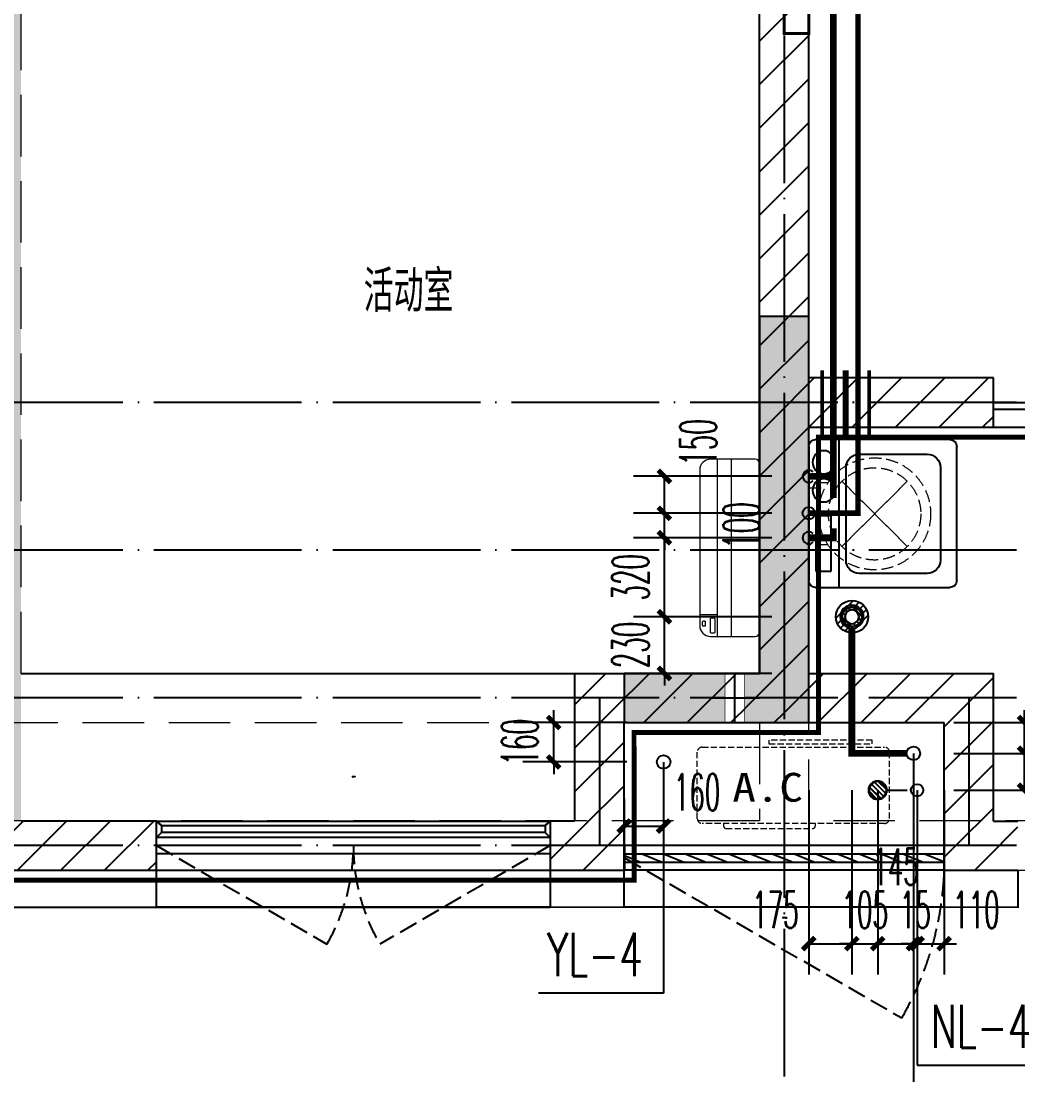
# Model space of a CAD drawing. Extents: x 27938 to 1507990, y 110129 to 923079.
# Drawn here: x 1213864 to 1217913, y 579892 to 584174 of the extents above; entities that cross this region are included whole.
import ezdxf

# ---------------------------------------------------------------- set-up
doc = ezdxf.new("R2010")
doc.units = 0
doc.header["$LTSCALE"] = 1000
doc.header["$MEASUREMENT"] = 0
for name, pattern in [('$1$DASH', [0.35, 0.25, -0.1]), ('DASH', [0.35, 0.25, -0.1]), ('DOTE', [2.42, 2, -0.2, 0.02, -0.2])]:
    doc.linetypes.add(name, pattern=pattern)
for name, color, linetype in [('----建筑底图', 8, 'Continuous'), ('3-栏杆1', 135, 'Continuous'), ('3.5方案汇报，与郭总、侯月琴确定户型_t8$0$2020.03.04 -1安徽标准化洋房户型(UA）_t8_t8$0$看线', 154, 'Continuous'), ('COLUMN', 9, 'Continuous'), ('DIM_SYMB', 3, 'Continuous'), ('DIM_凝结', 150, 'Continuous'), ('DIM_废水', 31, 'Continuous'), ('DIM_雨水', 4, 'Continuous'), ('DOTE', 1, 'Continuous'), ('EQUIP_地漏', 7, 'Continuous'), ('LVTRY', 6, 'Continuous'), ('PIPE-不分区热给水', 5, 'RJ'), ('PIPE-不分区给水', 3, 'J'), ('PIPE-废水', 31, 'TG_F'), ('PUB_HATCH', 8, 'Continuous'), ('PUB_TEXT', 4, 'Continuous'), ('VALVE_不分区给水', 7, 'Continuous'), ('VPIPE-不分区热给水', 5, 'Continuous'), ('VPIPE-不分区给水', 3, 'Continuous'), ('VPIPE-凝结', 150, 'N'), ('VPIPE-废水', 31, 'Continuous'), ('VPIPE-雨水', 4, 'Y'), ('WALL', 9, 'Continuous'), ('WINDOW', 4, 'Continuous'), ('WINDOW_TEXT', 7, 'Continuous'), ('保温', 6, 'Continuous'), ('机电标识类', 1, 'Continuous'), ('看线', 251, 'Continuous')]:
    doc.layers.add(name, color=color, linetype=linetype)
for name, color, linetype, lineweight in [('EQUIP-消防', 3, 'Continuous', 20), ('平面-空调室内机', 176, 'Continuous', 9), ('平面-空调预留孔', 173, 'Continuous', 15), ('空调', 76, 'Continuous', 13), ('粉刷', 251, 'Continuous', 9)]:
    doc.layers.add(name, color=color, linetype=linetype, lineweight=lineweight)
doc.layers.add('S-L主梁线', color=4, linetype='DASH', plot=False)
doc.styles.add('_TCH_DIM_T3', font='SIMPLEX.shx', dxfattribs={"width": 0.494118, "bigfont": 'GBCBIG.shx'})
doc.styles.add('_TCH_WINDOW', font='SIMPLEX.shx', dxfattribs={"width": 0.7, "height": 3.5, "bigfont": 'GBCBIG.shx'})
doc.styles.add('_TWT_SERIAL', font='SIMPLEX', dxfattribs={"width": 0.8, "height": 3.5, "bigfont": 'HZTXT'})
doc.styles.get("Standard").update_dxf_attribs({"font": 'gbenor.shx', "bigfont": 'gbcbig.shx'})
doc.styles.add('TG_LINETYPE', font='SIMPLEX', dxfattribs={"width": 0.8, "height": 3, "bigfont": 'HZTXT'})
doc.styles.add('房间名称', font='TSSDENG', dxfattribs={"width": 0.8, "bigfont": 'HZTXT'})
doc.styles.add('黑体', font='simhei.ttf')
doc.linetypes.add('J', pattern='A,3,-0.2,["J",Standard,S=0.25,R=0,X=-0.1,Y=-0.115],-0.2', length=3.4)
doc.linetypes.add('N', pattern='A,3,-0.2,["N",Standard,S=0.25,R=0,X=-0.1,Y=-0.115],-0.2', length=3.4)
doc.linetypes.add('RJ', pattern='A,3,-0.2,["RJ",Standard,S=0.25,R=0,X=-0.1,Y=-0.115],-0.35', length=3.55)
doc.linetypes.add('TG_F', pattern='A,2,-0.3,["F",TG_LINETYPE,S=0.1,R=0,X=-0.23,Y=-0.15],0', length=2.3)
doc.linetypes.add('Y', pattern='A,3,-0.2,["Y",Standard,S=0.25,R=0,X=-0.1,Y=-0.115],-0.2', length=3.4)
doc.dimstyles.new('_TWT_ARCH&&50', dxfattribs={"dimtxt": 148.75, "dimasz": 50, "dimexe": 125, "dimexo": 150, "dimgap": 63.125, "dimtad": 1, "dimdec": 0, "dimzin": 0, "dimdsep": 46, "dimtxsty": '_TCH_DIM_T3', "dimblk": 'ARCHTICK', "dimcen": 0.09, "dimclrt": 7, "dimazin": 2, "dimtfac": 1, "dimtdec": 0, "dimtix": 1, "dimtmove": 2, "dimatfit": 3, "dimfxl": 100, "dimtolj": 1, "dimtzin": 0, "dimarcsym": 0})
pattern_1 = [(45, (0, 89.76), (-88.3884, 88.3884), [])]

# ---------------------------------------------------------------- blocks, each defined once
blk = doc.blocks.new('GFDGFSDFGD')
at = {"layer": 'PUB_HATCH'}
blk.add_hatch(color=256, dxfattribs=at).paths.add_polyline_path([(435666.6, 364323.7), (436416.6, 364323.7), (436416.6, 365973.7), (436216.6, 365973.7), (436216.6, 364523.7), (435666.6, 364523.7)])
at = {"layer": 'COLUMN', "color": 6}
for p, q in [((436416.6, 365973.7), (436216.6, 365973.7)), ((436216.6, 365973.7), (436216.6, 364523.7)), ((436416.6, 364323.7), (436416.6, 365973.7)), ((436216.6, 364523.7), (435666.6, 364523.7)), ((435666.6, 364523.7), (435666.6, 364323.7)), ((435666.6, 364323.7), (436416.6, 364323.7))]:
    blk.add_line(p, q, dxfattribs=at)
blk = doc.blocks.new('GDFGDGRD')
at = {"layer": '保温', "linetype": 'Continuous', "ltscale": 10}
h = blk.add_hatch(dxfattribs=at)
h.set_pattern_fill('HEX', color=251, scale=10, angle=90, style=0)
h.set_pattern_definition([(90, (-70765.891, -152124.736), (-16.49778, 1e-15), [9.525, -19.05]), (210, (-70765.891, -152124.736), (8.24889, -14.2874966), [9.525, -19.05]), (150, (-70765.891, -152115.211), (-8.24889, -14.2874966), [9.525, -19.05])])
h.paths.add_polyline_path([(433016.7, 363923.7), (433216.7, 363923.7), (433216.7, 368523.7), (433016.7, 368523.7)])
blk = doc.blocks.new('dongkong')
blk.add_wipeout([(-603756, 210771), (-603756, 210570.8), (-603836, 210570.8), (-603836, 210771)])
at = {"layer": '机电标识类', "color": 250, "linetype": 'DASH', "ltscale": 400}
for p, q in [((-603796, 210771), (-603796, 210570.8)), ((-603896, 210670.7), (-603696, 210670.7))]:
    blk.add_line(p, q, dxfattribs=at)
at = {"layer": '空调', "color": 6, "linetype": 'DASH', "const_width": 2}
blk.add_lwpolyline([(-603756, 210771), (-603756, 210570.8), (-603836, 210570.8), (-603836, 210771)], close=True, dxfattribs=at)
blk = doc.blocks.new('A$C001338C2')
for p, q in [((845, 303.6), (55, 303.6)), ((109.1, 214.8), (109.1, 303.6)), ((0, 248.6), (0, 22)), ((900, 22), (900, 248.6)), ((22, 0), (878, 0))]:
    blk.add_line(p, q)
at = {"lineweight": 5}
for p, q in [((900, 214.8), (0, 214.8)), ((900, 143.2), (0, 143.2))]:
    blk.add_line(p, q, dxfattribs=at)
for points in [[(73.1, 275), (56.8, 275, -0.414214), (51.3, 280.5), (51.3, 283.4, -0.414214), (56.8, 288.9), (73.1, 288.9, -0.414214), (78.6, 283.4), (78.6, 280.5, -0.414214)], [(89.2, 226.4), (22.2, 226.4, -0.414214), (16.7, 231.9), (16.7, 243.1, -0.414214), (22.2, 248.6), (89.2, 248.6, -0.414214), (94.7, 243.1), (94.7, 231.9, -0.414214)]]:
    blk.add_lwpolyline(points, format="xyb", close=True)
for centre, radius, start, end in [((55, 248.6), 55, 90, 180), ((845, 248.6), 55, 360, 90), ((22, 22), 22, 180, 270), ((878, 22), 22, 270, 360)]:
    blk.add_arc(centre, radius, start, end)
blk = doc.blocks.new('ASDFSD')
at = {"layer": '3-栏杆1', "color": 5}
for p, q in [((681762.6, 334937.5), (681742.3, 334955.3)), ((681742.3, 334955.3), (681762.6, 334937.5)), ((683322.1, 334937.5), (683342.3, 334955.3)), ((683342.3, 334955.3), (683322.1, 334937.5)), ((681742.3, 334888.4), (681762.6, 334908.3)), ((683322.1, 334937.5), (681762.6, 334937.5)), ((681762.6, 334937.5), (681762.6, 334908.3)), ((681762.6, 334908.2), (683322.1, 334908.2)), ((683322.1, 334937.5), (683322.1, 334908.3)), ((683322.1, 334908.3), (683342.3, 334888.4)), ((683342.3, 334888.4), (683322.1, 334908.3))]:
    blk.add_line(p, q, dxfattribs=at)
blk = doc.blocks.new('$TwtSys$00000141')
at = {"color": 1}
for p, q in [((-47.1, 3.8), (-5, 45.9)), ((-47.1, 3.8), (-5, 45.9)), ((-43.6, -17.5), (17.5, 43.6)), ((-43.6, -17.5), (17.5, 43.6)), ((-33.2, -33.2), (33.2, 33.2)), ((-33.2, -33.2), (33.2, 33.2)), ((-16.2, -43.5), (43.8, 16.4)), ((-16.2, -43.5), (43.8, 16.4)), ((5.7, -46.1), (46.1, -5.7)), ((5.7, -46.1), (46.1, -5.7))]:
    blk.add_line(p, q, dxfattribs=at)
blk.add_circle((0, 0), 47, dxfattribs=at)
blk.add_circle((0, 0), 47, dxfattribs=at)
blk = doc.blocks.new('RECTANG')
for p, q in [((1, 1), (0, 1)), ((0, 1), (0, 0)), ((1, 0), (1, 1)), ((0, 0), (1, 0))]:
    blk.add_line(p, q)
blk = doc.blocks.new('洗衣机')
at = {"layer": 'LVTRY'}
for p, q in [((3791567.4, 243472.1), (3791021, 243472.1)), ((3791116.5, 243472.1), (3791116.5, 242871.5)), ((3790993.7, 243444.5), (3790993.7, 242899.1)), ((3791199, 243412.7), (3791474.9, 243412.7)), ((3791594.6, 242899.1), (3791594.6, 243444.5)), ((3791145.1, 242982.5), (3791145.1, 243358)), ((3791528.8, 243358), (3791528.8, 242982.5)), ((3791474.9, 242927.8), (3791199, 242927.8)), ((3791021, 242871.5), (3791567.4, 242871.5))]:
    blk.add_line(p, q, dxfattribs=at)
at = {"layer": 'LVTRY', "extrusion": (0, 0, -1)}
for centre, major_axis, start_param, end_param in [((3791021, 243444.5), (0, 27.6), -1.570796, 0), ((3791567.4, 243444.5), (0, 27.6), 0, 1.570796), ((3791055.1, 243379.8), (0, 46.9), 3.141593, 9.424778), ((3791199, 243358), (0, 54.7), 4.712389, 6.283185), ((3791474.9, 243358), (0, 54.7), 0, 1.570796), ((3791055.1, 243265.7), (0, 46.9), 3.141593, 9.424778), ((3791199, 242982.5), (0, 54.7), 3.141593, 4.712389), ((3791474.9, 242982.5), (0, 54.7), 1.570796, 3.141593), ((3791021, 242899.1), (0, 27.6), 3.141593, 4.712389), ((3791567.4, 242899.1), (0, 27.6), 1.570796, 3.141593)]:
    blk.add_ellipse(centre, major_axis=major_axis, ratio=0.986385, start_param=start_param, end_param=end_param, dxfattribs=at)
at = {"layer": 'LVTRY', "xscale": 63.25620569481588, "yscale": 224.5369532744355, "zscale": 64.12934308941763, "rotation": 180}
blk.add_blockref('RECTANG', (3791085.2, 243162.4), dxfattribs=at)
blk = doc.blocks.new('$TwtSys$00000543')
for p, q in [((-93.6, -8.5), (8.5, 93.6)), ((12.5, 55), (41.7, 84.2)), ((39.9, 39.9), (66.5, 66.5)), ((-8.5, -93.6), (93.6, 8.5)), ((55, 12.5), (84.2, 41.7)), ((-84.2, -41.7), (-55, -12.5)), ((-66.5, -66.5), (-39.9, -39.9)), ((-41.7, -84.2), (-12.5, -55))]:
    blk.add_line(p, q)
for radius in [94, 56.4]:
    blk.add_circle((0, 0), radius)
blk = doc.blocks.new('dnfhfn')
at = {"linetype": '$1$DASH', "ltscale": 0.2}
for p, q in [((101.9, 495, 0), (121.9, 495, 0)), ((101.9, 417.2, 0), (101.9, 495, 0)), ((121.9, 495, 0), (121.9, 429, 0)), ((353.1, 495, 0), (333.1, 495, 0)), ((333.1, 495, 0), (333.1, 429, 0)), ((353.1, 417.2, 0), (353.1, 495, 0))]:
    blk.add_line(p, q, dxfattribs=at)
at = {"linetype": '$1$DASH', "ltscale": 0.2, "elevation": 0}
for points in [[(94.9, 360.1), (94.9, 360.1), (360.1, 94.9), (360.1, 94.9)], [(360.1, 360.1), (94.9, 94.9), (94.9, 94.9), (360.1, 360.1)]]:
    blk.add_lwpolyline(points, close=True, dxfattribs=at)
at = {"linetype": '$1$DASH', "ltscale": 0.2}
for radius in [227.5, 187.5]:
    blk.add_circle((227.5, 227.5, 0), radius, dxfattribs=at)
blk = doc.blocks.new('gsergvr')
at = {"layer": '平面-空调预留孔', "linetype": 'DASH', "ltscale": 0.1}
for p, q in [((34075.4, 17176.2), (34075.4, 17166.2)), ((34448.2, 17166.2), (34448.2, 17176.2)), ((34085.4, 17156.2), (34438.2, 17156.2))]:
    blk.add_line(p, q, dxfattribs=at)
blk.add_lwpolyline([(34679.3, 17515.3), (34259.5, 17515.3), (34259.5, 17500.2), (34679.3, 17500.2)], close=True, dxfattribs=at)
blk.add_lwpolyline([(34728.6, 17176.2), (33988.6, 17176.2, -0.414214), (33968.6, 17196.2), (33968.6, 17466.2, -0.414214), (33988.6, 17486.2), (34728.6, 17486.2, -0.414214), (34748.6, 17466.2), (34748.6, 17196.2, -0.414214)], format="xyb", close=True, dxfattribs=at)
for centre, start, end in [((34085.4, 17166.2), 180, 270), ((34438.2, 17166.2), 270, 0)]:
    blk.add_arc(centre, 10, start, end, dxfattribs=at)
at = {"layer": '平面-空调预留孔', "color": 251, "linetype": 'DASH', "ltscale": 0.1, "true_color": 0x636466, "style": '黑体', "width": 1.2}
blk.add_text('A.C', height=117.05, dxfattribs=at).set_placement((34110.9, 17264.8))
blk = doc.blocks.new('rtyryrtyeeretee')
at = {"layer": '平面-空调预留孔'}
blk.add_blockref('gsergvr', (635673.5, 326705.8), dxfattribs=at)
blk = doc.blocks.new('GDGDRGDGDRGDR')
blk.add_blockref('rtyryrtyeeretee', (-233678.3, 97240.1))
blk = doc.blocks.new('FSFSFSFSEG')
at = {"layer": 'EQUIP-消防', "const_width": 12.8}
blk.add_lwpolyline([(136866.6, 335152.5), (136466.6, 335152.5), (136466.6, 335052.5), (136866.6, 335052.5)], close=True, dxfattribs=at)
at = {"layer": 'PUB_TEXT', "color": 7, "true_color": 0xffffff, "style": '房间名称', "width": 0.8}
blk.add_text('rD', height=64.8, dxfattribs=at).set_placement((136633.7, 335069))
blk = doc.blocks.new('GHFHFHTFHCSDCS')
at = {"rotation": 89.99999999297357}
blk.add_blockref('FSFSFSFSEG', (771469.1, 230657.2), dxfattribs=at)
blk = doc.blocks.new('$DorLib2D$00000138')
at = {"color": 0, "linetype": 'Continuous'}
for p, q in [((-0.2875, 0), (-0.2875, 0.1538)), ((-0.2875, 0.1538), (0, 0.1538)), ((0, 0.1538), (0, 0)), ((0.2875, 0.1538), (0, 0.1538)), ((0.2875, 0), (0.2875, 0.1538)), ((-0.5, -0.1399), (-0.5, 0)), ((-0.5, 0), (-0.2188, 0)), ((0, 0), (-0.2875, 0)), ((-0.2188, 0), (-0.2188, -0.1399)), ((0, 0), (0.2875, 0)), ((0.2188, 0), (0.2188, -0.1399)), ((0.5, 0), (0.2188, 0)), ((0.5, 0), (0.5, -0.1946)), ((0.5, -0.1399), (0.5, 0)), ((-0.2188, -0.1399), (-0.5, -0.1399)), ((0.2188, -0.1399), (0.5, -0.1399)), ((-0.1857, -0.186), (-0.037, -0.186)), ((-0.037, -0.186), (-0.1019, -0.2583)), ((-0.1019, -0.2583), (-0.1019, -0.186)), ((0.1857, -0.186), (0.037, -0.186)), ((0.037, -0.186), (0.1019, -0.2583)), ((0.1019, -0.2583), (0.1019, -0.186))]:
    blk.add_line(p, q, dxfattribs=at)
blk = doc.blocks.new('$WINLIB2D$00000039')
at = {"color": 0}
for points in [[(-0.5, 0.5), (-0.5, -0.5)], [(0.5, 0.5), (-0.5, 0.5)], [(0.5, -0.5), (0.5, 0.5)], [(-0.5, 0.1667), (0.5, 0.1667)], [(-0.3839, -0.1667), (-0.448, 0.1667)], [(-0.3159, -0.1667), (-0.38, 0.1667)], [(-0.2479, -0.1667), (-0.312, 0.1667)], [(-0.1799, -0.1667), (-0.244, 0.1667)], [(-0.1119, -0.1667), (-0.176, 0.1667)], [(-0.0439, -0.1667), (-0.108, 0.1667)], [(0.0241, -0.1667), (-0.04, 0.1667)], [(0.0921, -0.1667), (0.028, 0.1667)], [(0.16, -0.1667), (0.0959, 0.1667)], [(0.228, -0.1667), (0.1639, 0.1667)], [(0.296, -0.1667), (0.2319, 0.1667)], [(0.364, -0.1667), (0.2999, 0.1667)], [(0.432, -0.1667), (0.3679, 0.1667)], [(0.5, -0.1667), (0.4359, 0.1667)], [(-0.4519, -0.1667), (-0.5, 0.0836)], [(-0.5, -0.1667), (0.5, -0.1667)], [(0.5, -0.5), (-0.5, -0.5)]]:
    blk.add_lwpolyline(points, dxfattribs=at)
blk = doc.blocks.new('$WINLIB2D$00000001')
at = {"color": 0}
for points in [[(-0.5, 0.5), (-0.5, -0.5)], [(-0.5, 0.5), (0.5, 0.5)], [(0.5, -0.5), (0.5, 0.5)], [(0.5, 0.1667), (-0.5, 0.1667)], [(0.5, -0.1667), (-0.5, -0.1667)], [(-0.5, -0.5), (0.5, -0.5)]]:
    blk.add_lwpolyline(points, dxfattribs=at)
blk = doc.blocks.new('A$C149A4CC3')
at = {"layer": 'PUB_HATCH'}
h = blk.add_hatch(dxfattribs=at)
h.set_pattern_fill('普通砖', color=256, scale=50, style=0)
h.set_pattern_definition(pattern_1)
h.paths.add_polyline_path([(-8450, -25810.1), (-8516.7, -25710.1), (-8650, -25710.1), (-8650, -25810.1)])
at = {"color": 8, "const_width": 8}
for points in [[(-9950, -25810.1), (-9950, -25960.1), (-10250, -25960.1), (-10250, -25810.1)], [(-8350, -25810.1), (-8350, -25960.1), (-8650, -25960.1), (-8650, -25810.1)]]:
    blk.add_lwpolyline(points, dxfattribs=at)
at = {"layer": '3.5方案汇报，与郭总、侯月琴确定户型_t8$0$2020.03.04 -1安徽标准化洋房户型(UA）_t8_t8$0$看线', "color": 8, "ltscale": 10}
blk.add_line((-12400, -25010.1), (-10150, -25010.1), dxfattribs=at)
at = {"layer": 'DOTE', "color": 169, "linetype": 'DOTE', "ltscale": 0.3}
for p, q in [((-9300.2, -16610.1), (-9300, -26899.5)), ((25039.9, -23910.1), (-25818.8, -23910.1)), ((25039.9, -24510.1), (-25818.8, -24510.1)), ((25039.9, -25110.1), (-25818.8, -25110.1)), ((-10050, -25110.1), (-10050, -25710.1)), ((-8550, -25110.1), (-8550, -25710.1)), ((25039.9, -25710.1), (-25818.8, -25710.1))]:
    blk.add_line(p, q, dxfattribs=at)
at = {"layer": 'VPIPE-凝结', "color": 8, "ltscale": 0.1}
blk.add_lwpolyline([(-8882.4, -25485.1), (-8800, -25485.1)], dxfattribs=at)
at = {"layer": 'WALL', "color": 8}
for p, q in [((-8650, -25810.1), (-8650, -25710.1)), ((-12500, -25810.1), (-11850, -25810.1)), ((-10250, -25810.1), (-9950, -25810.1)), ((-8650, -25810.1), (-8450, -25810.1)), ((-8450, -25810.1), (-8450, -25810.1)), ((-8450, -25810.1), (-8350, -25810.1))]:
    blk.add_line(p, q, dxfattribs=at)
at = {"layer": 'WINDOW', "color": 8, "linetype": 'DASH', "ltscale": 0.3}
for points in [[(-11850, -25710.1), (-11157.2, -26110.1, 0.131652), (-11050, -25710.1)], [(-10250, -25710.1), (-10942.8, -26110.1, -0.131652), (-11050, -25710.1)], [(-9948.1, -25760.1), (-8822.2, -26410.1, 0.131652), (-8648.1, -25760.1)]]:
    blk.add_lwpolyline(points, format="xyb", dxfattribs=at)
at = {"layer": '看线', "color": 8, "ltscale": 0.5}
for points in [[(-10250, -25810.1), (-10250, -25960.1), (-11850, -25960.1), (-11850, -25810.1)], [(-14750, -25960.1), (-10250, -25960.1)], [(-8650, -25960.1), (-9950, -25960.1)]]:
    blk.add_lwpolyline(points, dxfattribs=at)
at = {"color": 8}
for name in ['GFDGFSDFGD', 'GDFGDGRD', 'GHFHFHTFHCSDCS']:
    blk.add_blockref(name, (-445616.6, -389533.8), dxfattribs=at)
at = {"color": 8, "xscale": -1}
blk.add_blockref('ASDFSD', (671492.3, -360565.4), dxfattribs=at)
at = {"layer": 'EQUIP_地漏', "color": 8, "xscale": 0.7000000000000001, "yscale": 0.7000000000000001, "zscale": 0.7000000000000001}
blk.add_blockref('$TwtSys$00000543', (-9024.1, -24780.1), dxfattribs=at)
at = {"layer": 'EQUIP_地漏', "color": 8, "xscale": -0.8, "yscale": 0.8, "zscale": 0.8, "rotation": 359.9999999999931}
blk.add_blockref('$TwtSys$00000141', (-8920, -25485.1), dxfattribs=at)
at = {"layer": 'WINDOW', "color": 8}
ref = blk.add_blockref('$WINLIB2D$00000039', (-9299, -25760.1), dxfattribs=dict(at, xscale=1299.999999983003, yscale=100, zscale=1299.999999983003))
ref.add_attrib('A', 'BYC1322a', (-9306.5, -26004.7), dxfattribs={"layer": 'WINDOW_TEXT', "color": 8, "ltscale": 0.5, "height": 4.25, "style": '_TCH_WINDOW', "width": 0.494118})
at = {"layer": '平面-空调预留孔', "color": 8, "xscale": 0.800000000046565, "yscale": 0.800000000046565, "zscale": 0.800000000046565, "rotation": 90.00000023343016}
blk.add_blockref('A$C001338C2', (-9400.2, -24860.1), dxfattribs=at)
at = {"layer": '平面-空调预留孔', "color": 8, "rotation": 90}
blk.add_blockref('dnfhfn', (-8704.9, -24589.7, 0), dxfattribs=at)
at = {"layer": '粉刷', "color": 8}
blk.add_blockref('洗衣机', (-3800193.7, -267532.5), dxfattribs=at)
at = {"layer": '平面-空调室内机', "color": 8, "ltscale": 0.3, "xscale": -1, "rotation": 180}
blk.add_blockref('dongkong', (594295.9, 185560.7), dxfattribs=at)
at = {"color": 8, "linetype": 'DASH', "ltscale": 0.8, "const_width": 20}
blk.add_lwpolyline([(-25140, -24650.1), (-22160, -24650.1), (-22160, -24050.1), (-15840, -24050.1), (-15840, -25250.1), (-15090, -25250.1), (-15090, -25850.1), (-9909, -25850.1), (-9909.9, -25250.1), (-9160, -25250.1), (-9160, -24050.1), (-2840, -24050.1), (-2840, -24650.1), (0, -24650.1)], dxfattribs=at)
at = {"color": 8}
blk.add_blockref('GDGDRGDGDRGDR', (-445616.6, -466742.2), dxfattribs=at)
at = {"layer": 'PUB_HATCH'}
h = blk.add_hatch(dxfattribs=at)
h.set_pattern_fill('普通砖', color=256, scale=50, style=0)
h.set_pattern_definition(pattern_1)
h.paths.add_polyline_path([(-9266.7, -23910.1), (-9200, -23810.1), (-9200, -20810.1), (-9400, -21010.1), (-9400, -23910.1)])
h = blk.add_hatch(dxfattribs=at)
h.set_pattern_fill('普通砖', color=256, scale=50, style=0)
h.set_pattern_definition(pattern_1)
h.paths.add_polyline_path([(-9200, -24010.1), (-8449.9, -24010.1), (-8449.9, -23810.1), (-9200, -23810.1), (-9266.7, -23910.1)])
h = blk.add_hatch(dxfattribs=at)
h.set_pattern_fill('普通砖', color=256, scale=50, style=0)
h.set_pattern_definition(pattern_1)
h.paths.add_polyline_path([(-9300, -25076.8), (-9200, -25010.1), (-9200, -24010.1), (-9266.7, -23910.1), (-9400, -23910.1), (-9400, -25010.1)])
h = blk.add_hatch(dxfattribs=at)
h.set_pattern_fill('普通砖', color=256, scale=50, style=0)
h.set_pattern_definition(pattern_1)
h.paths.add_polyline_path([(-10150, -25010.1), (-9950, -25210.1), (-9300, -25210.1), (-9300, -25076.8), (-9400, -25010.1)])
h = blk.add_hatch(dxfattribs=at)
h.set_pattern_fill('普通砖', color=256, scale=50, style=0)
h.set_pattern_definition(pattern_1)
h.paths.add_polyline_path([(-10150, -25610.1), (-9950, -25810.1), (-9950, -25210.1), (-10150, -25010.1)])
h = blk.add_hatch(dxfattribs=at)
h.set_pattern_fill('普通砖', color=256, scale=50, style=0)
h.set_pattern_definition(pattern_1)
h.paths.add_polyline_path([(-9300, -25076.8), (-9300, -25210.1), (-8650, -25210.1), (-8450, -25010.1), (-9200, -25010.1)])
h = blk.add_hatch(dxfattribs=at)
h.set_pattern_fill('普通砖', color=256, scale=50, style=0)
h.set_pattern_definition(pattern_1)
h.paths.add_polyline_path([(-8516.7, -25710.1), (-8450, -25610.1), (-8450, -25010.1), (-8650, -25210.1), (-8650, -25710.1)])
h = blk.add_hatch(dxfattribs=at)
h.set_pattern_fill('普通砖', color=256, scale=50, style=0)
h.set_pattern_definition(pattern_1)
h.paths.add_polyline_path([(-12500, -25810.1), (-11850, -25810.1), (-11850, -25610.1), (-12400, -25610.1), (-12500, -25676.8)])
h = blk.add_hatch(dxfattribs=at)
h.set_pattern_fill('普通砖', color=256, scale=50, style=0)
h.set_pattern_definition(pattern_1)
h.paths.add_polyline_path([(-10150, -25610.1), (-10250, -25610.1), (-10250, -25810.1), (-9950, -25810.1)])
h = blk.add_hatch(dxfattribs=at)
h.set_pattern_fill('普通砖', color=256, scale=50, style=0)
h.set_pattern_definition(pattern_1)
h.paths.add_polyline_path([(-8516.7, -25710.1), (-8450, -25810.1), (-8350, -25810.1), (-8350, -25610.1), (-8450, -25610.1)])
at = {"layer": 'WALL', "color": 8}
for p, q in [((-9200, -23810.1), (-9200, -20810.1)), ((-9400, -23910.1), (-9400, -21010.1)), ((-8449.9, -23810.1), (-9200, -23810.1)), ((-8449.9, -24010.1), (-8449.9, -23810.1)), ((-9400, -25010.1), (-9400, -23910.1)), ((-9200, -24010.1), (-8449.9, -24010.1)), ((-9200, -25010.1), (-9200, -24010.1)), ((-10150, -25010.1), (-9400, -25010.1)), ((-10150, -25610.1), (-10150, -25010.1)), ((-9200, -25010.1), (-8450, -25010.1)), ((-8450, -25610.1), (-8450, -25010.1)), ((-9950, -25210.1), (-9300, -25210.1)), ((-9950, -25810.1), (-9950, -25210.1)), ((-9300, -25210.1), (-8650, -25210.1)), ((-8650, -25710.1), (-8650, -25210.1)), ((-11850, -25610.1), (-12400, -25610.1)), ((-11850, -25810.1), (-11850, -25610.1)), ((-10150, -25610.1), (-10250, -25610.1)), ((-10250, -25610.1), (-10250, -25810.1)), ((-8450, -25610.1), (-8350, -25610.1))]:
    blk.add_line(p, q, dxfattribs=at)
at = {"layer": 'WINDOW', "color": 8}
blk.add_line((-8449.9, -24010.1), (-6849.9, -24010.1), dxfattribs=at)
ref = blk.add_blockref('$DorLib2D$00000138', (-7649.9, -23910.1), dxfattribs=dict(at, xscale=1600, yscale=200, zscale=1600, rotation=1.055716874123975e-09))
ref.add_attrib('A', 'TLM1623', (-7656.4, -24204.7), dxfattribs={"layer": 'WINDOW_TEXT', "color": 8, "ltscale": 0.5, "height": 4.25, "rotation": 0, "style": '_TCH_WINDOW', "width": 0.494118})
ref = blk.add_blockref('$WINLIB2D$00000001', (-11050, -25710.1), dxfattribs=dict(at, xscale=1600, yscale=-200, zscale=1600))
ref.add_attrib('A', 'TC1617', (-11055.2, -25432.3), dxfattribs={"layer": 'WINDOW_TEXT', "color": 8, "ltscale": 0.5, "height": 4.25, "style": '_TCH_WINDOW', "width": 0.494118})
at = {"layer": 'PUB_TEXT', "color": 8}
blk.add_text('活动室', height=168.79, dxfattribs=at).set_placement((-11008, -23541.8))
blk = doc.blocks.new('A$C63B2058D')
at = {"layer": 'S-L主梁线', "color": 0, "linetype": 'DASH', "lineweight": 18}
for p, q in [((1250, -4200), (1250, -200)), ((4250, -1200), (4250, -2750)), ((4450, -2750), (4450, -1200)), ((3700, -4200), (1250, -4200)), ((1150, -4400), (3700, -4400)), ((4250, -4400), (4250, -4799.8)), ((4450, -4799.8), (4450, -4400)), ((4250, -4799.8), (-1950, -4799.8)), ((10050, -4799.8), (4450, -4799.8))]:
    blk.add_line(p, q, dxfattribs=at)
at = {"layer": 'S-L主梁线', "color": 0, "linetype": 'ByBlock', "lineweight": 18}
blk.add_line((-7850, -4999.8), (10150, -4999.8), dxfattribs=at)
blk = doc.blocks.new('$VALVE$00000533')
at = {"ltscale": 0.5, "const_width": 25}
for points in [[(-225, 75), (225, 75)], [(-225, -75), (225, -75)]]:
    blk.add_lwpolyline(points, dxfattribs=at)
blk = doc.blocks.new('_ArchTick')
at = {"color": 0, "linetype": 'ByBlock', "const_width": 0.4}
blk.add_lwpolyline([(-0.5, -0.5), (0.5, 0.5)], dxfattribs=at)
blk = doc.blocks.new('*D528')
at = {"layer": 'Defpoints', "color": 0}
for p in [(1216313.6, 581164.1), (1216474, 581164.1), (1216474, 580903.6)]:
    blk.add_point(p, dxfattribs=at)
at = {"layer": 'DIM_SYMB', "color": 0, "lineweight": -2}
for p, q in [((1216313.6, 581014.1), (1216313.6, 580778.6)), ((1216474, 581014.1), (1216474, 580778.6)), ((1216313.6, 580903.6), (1216474, 580903.6))]:
    blk.add_line(p, q, dxfattribs=at)
at = {"layer": 'DIM_SYMB', "color": 0, "lineweight": -2, "xscale": 50, "yscale": 50, "zscale": 50, "rotation": 180}
blk.add_blockref('_ArchTick', (1216313.6, 580903.6), dxfattribs=at)
at = {"layer": 'DIM_SYMB', "color": 0, "lineweight": -2, "xscale": 50, "yscale": 50, "zscale": 50}
blk.add_blockref('_ArchTick', (1216474, 580903.6), dxfattribs=at)
at = {"layer": 'DIM_SYMB', "color": 7, "insert": (1216609.8, 581041.1), "char_height": 148.75, "attachment_point": 5, "style": '_TCH_DIM_T3'}
blk.add_mtext('\\A1;160', dxfattribs=at)
blk = doc.blocks.new('*D529')
at = {"layer": 'Defpoints', "color": 0}
for p in [(1216027.5, 581324), (1216474, 581324), (1216474, 581164.1)]:
    blk.add_point(p, dxfattribs=at)
at = {"layer": 'DIM_SYMB', "color": 0, "lineweight": -2}
for p, q in [((1216027.5, 581324), (1216027.5, 581374)), ((1216324, 581324), (1215902.5, 581324)), ((1216027.5, 581164.1), (1216027.5, 581324)), ((1216324, 581164.1), (1215902.5, 581164.1)), ((1216027.5, 581164.1), (1216027.5, 581114.1))]:
    blk.add_line(p, q, dxfattribs=at)
at = {"layer": 'DIM_SYMB', "color": 0, "lineweight": -2, "xscale": 50, "yscale": 50, "zscale": 50}
for p, rotation in [((1216027.5, 581324), 270), ((1216027.5, 581164.1), 90)]:
    blk.add_blockref('_ArchTick', p, dxfattribs=dict(at, rotation=rotation))
at = {"layer": 'DIM_SYMB', "color": 7, "insert": (1215890, 581244), "char_height": 148.75, "attachment_point": 5, "rotation": 90, "style": '_TCH_DIM_T3'}
blk.add_mtext('\\A1;160', dxfattribs=at)
blk = doc.blocks.new('*D530')
at = {"layer": 'Defpoints', "color": 0}
for p in [(1217063.6, 581199), (1217238.5, 581199), (1217238.5, 580425.7)]:
    blk.add_point(p, dxfattribs=at)
at = {"layer": 'DIM_SYMB', "color": 0, "lineweight": -2}
for p, q in [((1217063.6, 581049), (1217063.6, 580300.7)), ((1217238.5, 581049), (1217238.5, 580300.7)), ((1217063.6, 580425.7), (1217238.5, 580425.7))]:
    blk.add_line(p, q, dxfattribs=at)
at = {"layer": 'DIM_SYMB', "color": 0, "lineweight": -2, "xscale": 50, "yscale": 50, "zscale": 50, "rotation": 180}
blk.add_blockref('_ArchTick', (1217063.6, 580425.7), dxfattribs=at)
at = {"layer": 'DIM_SYMB', "color": 0, "lineweight": -2, "xscale": 50, "yscale": 50, "zscale": 50}
blk.add_blockref('_ArchTick', (1217238.5, 580425.7), dxfattribs=at)
at = {"layer": 'DIM_SYMB', "color": 7, "insert": (1216927.8, 580563.2), "char_height": 148.75, "attachment_point": 5, "style": '_TCH_DIM_T3'}
blk.add_mtext('\\A1;175', dxfattribs=at)
blk = doc.blocks.new('*D531')
at = {"layer": 'Defpoints', "color": 0}
for p in [(1217238.5, 581199), (1217343.6, 581199), (1217343.6, 580425.7)]:
    blk.add_point(p, dxfattribs=at)
at = {"layer": 'DIM_SYMB', "color": 0, "lineweight": -2}
for p, q in [((1217238.5, 581049), (1217238.5, 580300.7)), ((1217343.6, 581049), (1217343.6, 580300.7)), ((1217238.5, 580425.7), (1217188.5, 580425.7)), ((1217238.5, 580425.7), (1217343.6, 580425.7)), ((1217343.6, 580425.7), (1217393.6, 580425.7))]:
    blk.add_line(p, q, dxfattribs=at)
at = {"layer": 'DIM_SYMB', "color": 0, "lineweight": -2, "xscale": 50, "yscale": 50, "zscale": 50}
blk.add_blockref('_ArchTick', (1217238.5, 580425.7), dxfattribs=at)
at = {"layer": 'DIM_SYMB', "color": 0, "lineweight": -2, "xscale": 50, "yscale": 50, "zscale": 50, "rotation": 180}
blk.add_blockref('_ArchTick', (1217343.6, 580425.7), dxfattribs=at)
at = {"layer": 'DIM_SYMB', "color": 7, "insert": (1217291.1, 580563.2), "char_height": 148.75, "attachment_point": 5, "style": '_TCH_DIM_T3'}
blk.add_mtext('\\A1;105', dxfattribs=at)
blk = doc.blocks.new('*D532')
at = {"layer": 'Defpoints', "color": 0}
for p in [(1217343.6, 581199), (1217488.6, 581199), (1217488.6, 580425.7)]:
    blk.add_point(p, dxfattribs=at)
at = {"layer": 'DIM_SYMB', "color": 0, "lineweight": -2}
for p, q in [((1217343.6, 581049), (1217343.6, 580300.7)), ((1217488.6, 581049), (1217488.6, 580300.7)), ((1217343.6, 580425.7), (1217488.6, 580425.7))]:
    blk.add_line(p, q, dxfattribs=at)
at = {"layer": 'DIM_SYMB', "color": 0, "lineweight": -2, "xscale": 50, "yscale": 50, "zscale": 50, "rotation": 180}
blk.add_blockref('_ArchTick', (1217343.6, 580425.7), dxfattribs=at)
at = {"layer": 'DIM_SYMB', "color": 0, "lineweight": -2, "xscale": 50, "yscale": 50, "zscale": 50}
blk.add_blockref('_ArchTick', (1217488.6, 580425.7), dxfattribs=at)
at = {"layer": 'DIM_SYMB', "color": 7, "insert": (1217416.1, 580738.2), "char_height": 148.75, "attachment_point": 5, "style": '_TCH_DIM_T3'}
blk.add_mtext('\\A1;145', dxfattribs=at)
blk = doc.blocks.new('*D533')
at = {"layer": 'Defpoints', "color": 0}
for p in [(1217488.6, 581199), (1217503.6, 581199), (1217503.6, 580425.7)]:
    blk.add_point(p, dxfattribs=at)
at = {"layer": 'DIM_SYMB', "color": 0, "lineweight": -2}
for p, q in [((1217488.6, 581049), (1217488.6, 580300.7)), ((1217503.6, 581049), (1217503.6, 580300.7)), ((1217488.6, 580425.7), (1217438.6, 580425.7)), ((1217488.6, 580425.7), (1217503.6, 580425.7)), ((1217503.6, 580425.7), (1217553.6, 580425.7))]:
    blk.add_line(p, q, dxfattribs=at)
at = {"layer": 'DIM_SYMB', "color": 0, "lineweight": -2, "xscale": 50, "yscale": 50, "zscale": 50}
blk.add_blockref('_ArchTick', (1217488.6, 580425.7), dxfattribs=at)
at = {"layer": 'DIM_SYMB', "color": 0, "lineweight": -2, "xscale": 50, "yscale": 50, "zscale": 50, "rotation": 180}
blk.add_blockref('_ArchTick', (1217503.6, 580425.7), dxfattribs=at)
at = {"layer": 'DIM_SYMB', "color": 7, "insert": (1217496.1, 580563.2), "char_height": 148.75, "attachment_point": 5, "style": '_TCH_DIM_T3'}
blk.add_mtext('\\A1;15', dxfattribs=at)
blk = doc.blocks.new('*D534')
at = {"layer": 'Defpoints', "color": 0}
for p in [(1217503.6, 581199), (1217613.6, 581199), (1217613.6, 580425.7)]:
    blk.add_point(p, dxfattribs=at)
at = {"layer": 'DIM_SYMB', "color": 0, "lineweight": -2}
for p, q in [((1217503.6, 581049), (1217503.6, 580300.7)), ((1217613.6, 581049), (1217613.6, 580300.7)), ((1217503.6, 580425.7), (1217453.6, 580425.7)), ((1217503.6, 580425.7), (1217613.6, 580425.7)), ((1217613.6, 580425.7), (1217663.6, 580425.7))]:
    blk.add_line(p, q, dxfattribs=at)
at = {"layer": 'DIM_SYMB', "color": 0, "lineweight": -2, "xscale": 50, "yscale": 50, "zscale": 50}
blk.add_blockref('_ArchTick', (1217503.6, 580425.7), dxfattribs=at)
at = {"layer": 'DIM_SYMB', "color": 0, "lineweight": -2, "xscale": 50, "yscale": 50, "zscale": 50, "rotation": 180}
blk.add_blockref('_ArchTick', (1217613.6, 580425.7), dxfattribs=at)
at = {"layer": 'DIM_SYMB', "color": 7, "insert": (1217744.1, 580563.2), "char_height": 148.75, "attachment_point": 5, "style": '_TCH_DIM_T3'}
blk.add_mtext('\\A1;110', dxfattribs=at)
blk = doc.blocks.new('*D535')
at = {"layer": 'Defpoints', "color": 0}
for p in [(1217503.6, 581199), (1217940.3, 581199), (1217503.6, 581049)]:
    blk.add_point(p, dxfattribs=at)
at = {"layer": 'DIM_SYMB', "color": 0, "lineweight": -2}
for p, q in [((1217653.6, 581199), (1218065.3, 581199)), ((1217940.3, 581049), (1217940.3, 581199)), ((1217653.6, 581049), (1218065.3, 581049))]:
    blk.add_line(p, q, dxfattribs=at)
at = {"layer": 'DIM_SYMB', "color": 0, "lineweight": -2, "xscale": 50, "yscale": 50, "zscale": 50}
for p, rotation in [((1217940.3, 581199), 90), ((1217940.3, 581049), 270)]:
    blk.add_blockref('_ArchTick', p, dxfattribs=dict(at, rotation=rotation))
at = {"layer": 'DIM_SYMB', "color": 7, "insert": (1218077.8, 580911.5), "char_height": 148.75, "attachment_point": 5, "rotation": 90, "style": '_TCH_DIM_T3'}
blk.add_mtext('\\A1;150', dxfattribs=at)
blk = doc.blocks.new('*D536')
at = {"layer": 'Defpoints', "color": 0}
for p in [(1217503.6, 581324), (1217940.3, 581324), (1217503.6, 581199)]:
    blk.add_point(p, dxfattribs=at)
at = {"layer": 'DIM_SYMB', "color": 0, "lineweight": -2}
for p, q in [((1217940.3, 581324), (1217940.3, 581374)), ((1217653.6, 581324), (1218065.3, 581324)), ((1217940.3, 581199), (1217940.3, 581324)), ((1217653.6, 581199), (1218065.3, 581199)), ((1217940.3, 581199), (1217940.3, 581149))]:
    blk.add_line(p, q, dxfattribs=at)
at = {"layer": 'DIM_SYMB', "color": 0, "lineweight": -2, "xscale": 50, "yscale": 50, "zscale": 50}
for p, rotation in [((1217940.3, 581324), 270), ((1217940.3, 581199), 90)]:
    blk.add_blockref('_ArchTick', p, dxfattribs=dict(at, rotation=rotation))
at = {"layer": 'DIM_SYMB', "color": 7, "insert": (1218077.8, 581461.5), "char_height": 148.75, "attachment_point": 5, "rotation": 90, "style": '_TCH_DIM_T3'}
blk.add_mtext('\\A1;125', dxfattribs=at)
blk = doc.blocks.new('*D537')
at = {"layer": 'Defpoints', "color": 0}
for p in [(1216477.1, 581754), (1217063.7, 581754), (1217063.7, 581524)]:
    blk.add_point(p, dxfattribs=at)
at = {"layer": 'DIM_SYMB', "color": 0, "lineweight": -2}
for p, q in [((1216477.1, 581754), (1216477.1, 581804)), ((1216913.7, 581754), (1216352.1, 581754)), ((1216477.1, 581524), (1216477.1, 581754)), ((1216913.7, 581524), (1216352.1, 581524)), ((1216477.1, 581524), (1216477.1, 581474))]:
    blk.add_line(p, q, dxfattribs=at)
at = {"layer": 'DIM_SYMB', "color": 0, "lineweight": -2, "xscale": 50, "yscale": 50, "zscale": 50}
for p, rotation in [((1216477.1, 581754), 270), ((1216477.1, 581524), 90)]:
    blk.add_blockref('_ArchTick', p, dxfattribs=dict(at, rotation=rotation))
at = {"layer": 'DIM_SYMB', "color": 7, "insert": (1216339.6, 581639), "char_height": 148.75, "attachment_point": 5, "rotation": 90, "style": '_TCH_DIM_T3'}
blk.add_mtext('\\A1;230', dxfattribs=at)
blk = doc.blocks.new('*D538')
at = {"layer": 'Defpoints', "color": 0}
for p in [(1216477.1, 582074.4), (1217063.7, 582074.4), (1217063.7, 581754)]:
    blk.add_point(p, dxfattribs=at)
at = {"layer": 'DIM_SYMB', "color": 0, "lineweight": -2}
for p, q in [((1216913.7, 582074.4), (1216352.1, 582074.4)), ((1216477.1, 581754), (1216477.1, 582074.4)), ((1216913.7, 581754), (1216352.1, 581754))]:
    blk.add_line(p, q, dxfattribs=at)
at = {"layer": 'DIM_SYMB', "color": 0, "lineweight": -2, "xscale": 50, "yscale": 50, "zscale": 50}
for p, rotation in [((1216477.1, 582074.4), 90), ((1216477.1, 581754), 270)]:
    blk.add_blockref('_ArchTick', p, dxfattribs=dict(at, rotation=rotation))
at = {"layer": 'DIM_SYMB', "color": 7, "insert": (1216339.6, 581914.2), "char_height": 148.75, "attachment_point": 5, "rotation": 90, "style": '_TCH_DIM_T3'}
blk.add_mtext('\\A1;320', dxfattribs=at)
blk = doc.blocks.new('*D539')
at = {"layer": 'Defpoints', "color": 0}
for p in [(1216477.1, 582174.4), (1217063.7, 582174.4), (1217063.7, 582074.4)]:
    blk.add_point(p, dxfattribs=at)
at = {"layer": 'DIM_SYMB', "color": 0, "lineweight": -2}
for p, q in [((1216477.1, 582174.4), (1216477.1, 582224.4)), ((1216913.7, 582174.4), (1216352.1, 582174.4)), ((1216477.1, 582074.4), (1216477.1, 582174.4)), ((1216913.7, 582074.4), (1216352.1, 582074.4)), ((1216477.1, 582074.4), (1216477.1, 582024.4))]:
    blk.add_line(p, q, dxfattribs=at)
at = {"layer": 'DIM_SYMB', "color": 0, "lineweight": -2, "xscale": 50, "yscale": 50, "zscale": 50}
for p, rotation in [((1216477.1, 582174.4), 270), ((1216477.1, 582074.4), 90)]:
    blk.add_blockref('_ArchTick', p, dxfattribs=dict(at, rotation=rotation))
at = {"layer": 'DIM_SYMB', "color": 7, "insert": (1216789.6, 582124.4), "char_height": 148.75, "attachment_point": 5, "rotation": 90, "style": '_TCH_DIM_T3'}
blk.add_mtext('\\A1;100', dxfattribs=at)
blk = doc.blocks.new('*D540')
at = {"layer": 'Defpoints', "color": 0}
for p in [(1216477.1, 582324.4), (1217063.7, 582324.4), (1217063.7, 582174.4)]:
    blk.add_point(p, dxfattribs=at)
at = {"layer": 'DIM_SYMB', "color": 0, "lineweight": -2}
for p, q in [((1216913.7, 582324.4), (1216352.1, 582324.4)), ((1216477.1, 582174.4), (1216477.1, 582324.4)), ((1216913.7, 582174.4), (1216352.1, 582174.4))]:
    blk.add_line(p, q, dxfattribs=at)
at = {"layer": 'DIM_SYMB', "color": 0, "lineweight": -2, "xscale": 50, "yscale": 50, "zscale": 50}
for p, rotation in [((1216477.1, 582324.4), 90), ((1216477.1, 582174.4), 270)]:
    blk.add_blockref('_ArchTick', p, dxfattribs=dict(at, rotation=rotation))
at = {"layer": 'DIM_SYMB', "color": 7, "insert": (1216614.6, 582461.9), "char_height": 148.75, "attachment_point": 5, "rotation": 90, "style": '_TCH_DIM_T3'}
blk.add_mtext('\\A1;150', dxfattribs=at)
blk = doc.blocks.new('$TwtSys$00000327')
for p, q in [((-93.6, -8.5, 0), (8.5, 93.6, 0)), ((-8.5, -93.6, 0), (93.6, 8.5, 0)), ((12.5, 55, 0), (41.7, 84.2, 0)), ((39.9, 39.9, 0), (66.5, 66.5, 0)), ((55, 12.5, 0), (84.2, 41.7, 0)), ((-84.2, -41.7, 0), (-55, -12.5, 0)), ((-66.5, -66.5, 0), (-39.9, -39.9, 0)), ((-41.7, -84.2, 0), (-12.5, -55, 0))]:
    blk.add_line(p, q)
for radius in [94, 56.4]:
    blk.add_circle((0, 0, 0), radius)

msp = doc.modelspace()

# ---------------------------------------------------------------- block references
at = {"layer": '----建筑底图'}
msp.add_blockref('A$C149A4CC3', (1226263.6, 606534.1), dxfattribs=at)

# ---------------------------------------------------------------- next in the draw order: hatches: boundary and pattern name
at = {"layer": 'PIPE-不分区热给水'}
for points in [[(1217263.6, 582174.4), (1217263.6, 582163.2), (1217274.8, 582163.2)], [(1217263.6, 582174.4), (1217274.8, 582174.4), (1217274.8, 582163.2)]]:
    msp.add_hatch(color=256, dxfattribs=at).paths.add_polyline_path(points)
at = {"layer": 'PIPE-不分区给水'}
for points in [[(1217163.6, 582074.4), (1217163.6, 582060.7), (1217177.3, 582060.7)], [(1217163.6, 582074.4), (1217177.3, 582074.4), (1217177.3, 582060.7)]]:
    msp.add_hatch(color=256, dxfattribs=at).paths.add_polyline_path(points)
at = {"layer": 'PIPE-废水'}
for points in [[(1217238.5, 581199), (1217238.5, 581185.2), (1217224.8, 581185.2)], [(1217238.5, 581199), (1217224.8, 581199), (1217224.8, 581185.2)]]:
    msp.add_hatch(color=256, dxfattribs=at).paths.add_polyline_path(points)

# ---------------------------------------------------------------- next in the draw order: linework, layer by layer
at = {"layer": 'DIM_凝结'}
for p, q in [((1217503.6, 581049), (1217503.6, 579932.1)), ((1217503.6, 579932.1), (1218021.5, 579932.1))]:
    msp.add_line(p, q, dxfattribs=at)
at = {"layer": 'DIM_废水'}
msp.add_line((1217488.6, 581199), (1217488.6, 579607.9), dxfattribs=at)
at = {"layer": 'DIM_雨水'}
for p, q in [((1216474, 581163.1), (1216474, 580224.3)), ((1216474, 580224.3), (1215965.7, 580224.3))]:
    msp.add_line(p, q, dxfattribs=at)
at = {"layer": 'PIPE-不分区热给水', "ltscale": 0.25, "const_width": 22.5}
for points in [[(1217263.6, 582174.4), (1217263.6, 586824)], [(1217063.7, 582174.4), (1217263.6, 582174.4)]]:
    msp.add_lwpolyline(points, dxfattribs=at)
at = {"layer": 'PIPE-不分区给水', "ltscale": 0.25, "const_width": 27.5}
for points in [[(1217163.6, 586924), (1217163.6, 582324.4)], [(1217063.7, 582324.4), (1217163.6, 582324.4)], [(1217163.6, 582324.4), (1217163.6, 582235.7)], [(1217163.6, 582113.2), (1217163.6, 582074.4)], [(1217063.7, 582074.4), (1217163.6, 582074.4)]]:
    msp.add_lwpolyline(points, dxfattribs=at)
at = {"layer": 'PIPE-废水', "ltscale": 0.25, "const_width": 27.5}
for points in [[(1217238.5, 581199), (1217238.5, 581707)], [(1217461.1, 581199), (1217238.5, 581199)]]:
    msp.add_lwpolyline(points, dxfattribs=at)
at = {"layer": 'VPIPE-不分区热给水'}
msp.add_circle((1217063.7, 582174.4), 25, dxfattribs=at)
at = {"layer": 'VPIPE-不分区给水'}
for centre in [(1217063.7, 582324.4), (1217063.7, 582074.4)]:
    msp.add_arc(centre, 25, 45, 315, dxfattribs=at)
at = {"layer": 'VPIPE-凝结'}
msp.add_circle((1217503.6, 581049), 25, dxfattribs=at)
at = {"layer": 'VPIPE-废水'}
msp.add_circle((1217488.6, 581199), 27.5, dxfattribs=at)
at = {"layer": 'VPIPE-雨水'}
msp.add_circle((1216474, 581164.1), 27.5, dxfattribs=at)

# ---------------------------------------------------------------- next in the draw order: block references
at = {"layer": 'EQUIP_地漏'}
for name, p, xscale, yscale, zscale, rotation in [('$TwtSys$00000327', (1217238.5, 581754), 0.5, -0.5, 0.5, 180.0000000000155), ('$TwtSys$00000327', (1217239.5, 581754), 0.5, -0.5, 0.5, 179.9999999999727), ('$TwtSys$00000141', (1217343.6, 581049), 0.75, -0.75, 0.75, 179.9999999999727), ('$TwtSys$00000141', (1217343.6, 581049), 0.75, -0.75, 0.75, 180.0000000000155)]:
    msp.add_blockref(name, p, dxfattribs=dict(at, xscale=xscale, yscale=yscale, zscale=zscale, rotation=rotation))
at = {"layer": 'S-L主梁线', "color": 225, "linetype": 'ByBlock', "lineweight": 18}
msp.add_blockref('A$C63B2058D', (1212613.6, 585724), dxfattribs=at)
at = {"layer": 'VALVE_不分区给水', "xscale": 0.6, "yscale": -0.6, "zscale": 0.6, "rotation": 269.9999999927761}
for p in [(1217163.6, 582620.2, 2000), (1217263.6, 582620.2, 2000)]:
    msp.add_blockref('$VALVE$00000533', p, dxfattribs=at)

# ---------------------------------------------------------------- next in the draw order: texts
at = {"layer": 'DIM_凝结', "color": 7, "style": '_TWT_SERIAL', "width": 0.64}
msp.add_text('NL-4', height=175, dxfattribs=at).set_placement((1217559.9, 580002.1))
at = {"layer": 'DIM_雨水', "color": 7, "style": '_TWT_SERIAL', "width": 0.64}
msp.add_text('YL-4', height=175, dxfattribs=at).set_placement((1216000.7, 580294.3))

# ---------------------------------------------------------------- next in the draw order: dimensions: what is measured, and where the dimension line sits
at = {"layer": 'DIM_SYMB'}
for base, p1, p2, angle, picture, middle in [((1216477.1, 582324.4), (1217063.7, 582174.4), (1217063.7, 582324.4), 90, '*D540', (1216614.6, 582461.9)), ((1216477.1, 582174.4), (1217063.7, 582074.4), (1217063.7, 582174.4), 90, '*D539', (1216789.6, 582124.4)), ((1217940.3, 581324), (1217503.6, 581199), (1217503.6, 581324), 90, '*D536', (1218077.8, 581461.5)), ((1217940.3, 581199), (1217503.6, 581049), (1217503.6, 581199), 90, '*D535', (1218077.8, 580911.5)), ((1217238.5, 580425.7), (1217063.6, 581199), (1217238.5, 581199), 0, '*D530', (1216927.8, 580563.2)), ((1217488.6, 580425.7), (1217343.6, 581199), (1217488.6, 581199), 0, '*D532', (1217416.1, 580738.2)), ((1217613.6, 580425.7), (1217503.6, 581199), (1217613.6, 581199), 0, '*D534', (1217744.1, 580563.2)), ((1216474, 580903.6), (1216313.6, 581164.1), (1216474, 581164.1), 360, '*D528', (1216609.8, 581041.1))]:
    dim = msp.add_linear_dim(base=base, p1=p1, p2=p2, angle=angle, dimstyle='_TWT_ARCH&&50', dxfattribs=at)
    dim.commit()
    dim.dimension.update_dxf_attribs({"geometry": picture, "text_midpoint": middle, "dimtype": 129})
for p1, p2, distance, picture, middle in [((1217063.7, 581754), (1217063.7, 582074.4), 586.6, '*D538', (1216339.6, 581914.2)), ((1217063.7, 581524), (1217063.7, 581754), 586.6, '*D537', (1216339.6, 581639)), ((1216474, 581164.1), (1216474, 581324), 446.5, '*D529', (1215890, 581244)), ((1217238.5, 581199), (1217343.6, 581199), -773.3, '*D531', (1217291.1, 580563.2)), ((1217488.6, 581199), (1217503.6, 581199), -773.3, '*D533', (1217496.1, 580563.2))]:
    dim = msp.add_aligned_dim(p1=p1, p2=p2, distance=distance, dimstyle='_TWT_ARCH&&50', dxfattribs=at)
    dim.commit()
    dim.dimension.update_dxf_attribs({"geometry": picture, "text_midpoint": middle})

doc.saveas('drawing.dxf')
